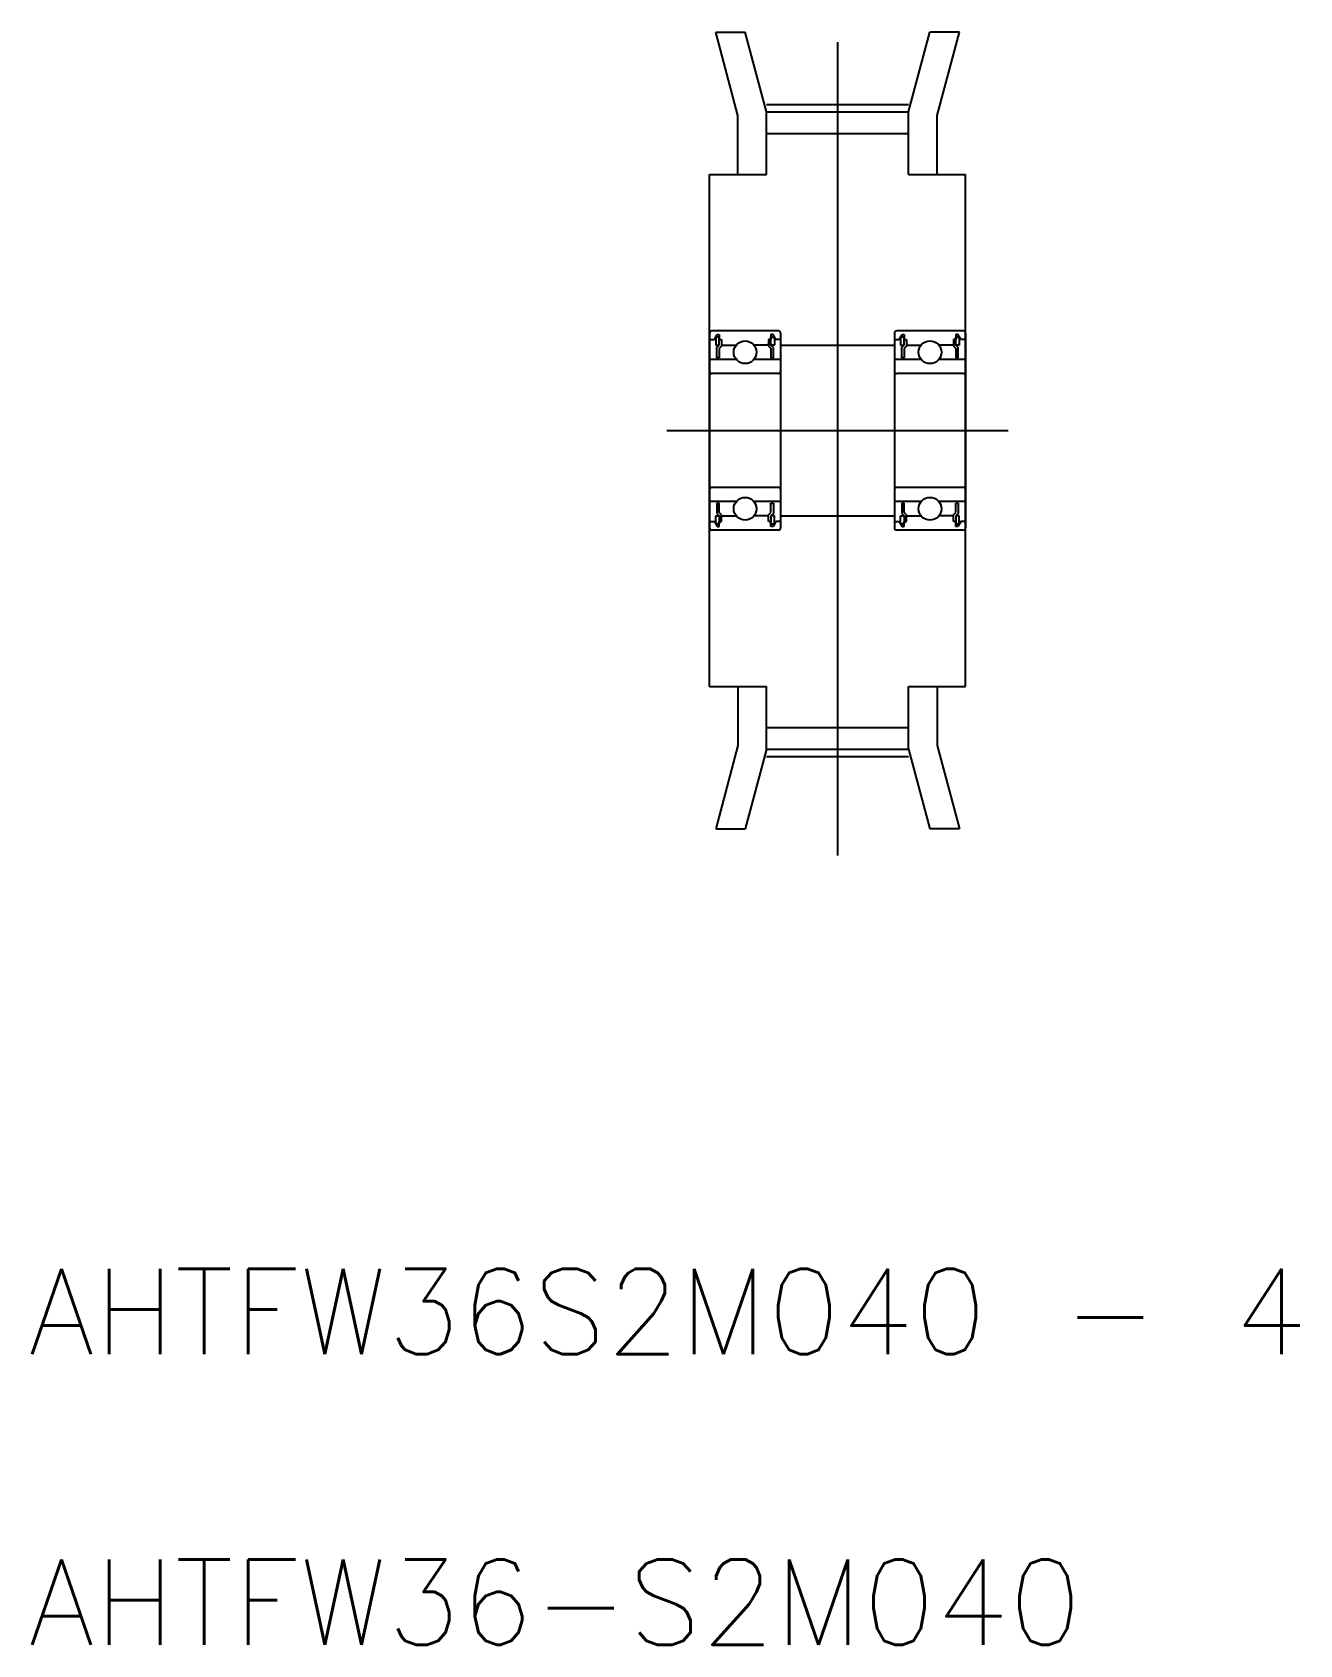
# Model space of a CAD drawing. Extents: x 22 to 66.5, y 0.3 to 57.
import ezdxf
from ezdxf.enums import TextEntityAlignment as Align

# ---------------------------------------------------------------- set-up
doc = ezdxf.new("R2010")
doc.units = 0
doc.linetypes.add('CENTER', pattern=[50.8, 31.75, -6.35, 6.35, -6.35])
doc.layers.get('0').update_dxf_attribs({"linetype": 'CONTINUOUS'})
doc.layers.add('CENTER', color=1, linetype='CONTINUOUS')
doc.styles.get("Standard").update_dxf_attribs({"font": 'txt.shx', "bigfont": 'bigfont.shx'})

msp = doc.modelspace()

# ---------------------------------------------------------------- linework, layer by layer
at = {"color": 7, "linetype": 'CONTINUOUS'}
for p, q in [((46.793, 54.074), (46.009, 57.001)), ((46.009, 57.001), (47.044, 57.001)), ((47.793, 54.206), (47.044, 57.001)), ((52.793, 54.206), (53.542, 57.001)), ((54.577, 57.001), (53.542, 57.001)), ((53.793, 54.074), (54.577, 57.001)), ((46.793, 52.001), (46.793, 54.074)), ((47.793, 54.206), (52.793, 54.206)), ((47.793, 52.001), (47.793, 54.206)), ((52.793, 52.001), (52.793, 54.206)), ((53.793, 52.001), (53.793, 54.074)), ((47.793, 53.446), (52.793, 53.446)), ((45.793, 34.001), (45.793, 52.001)), ((45.793, 52.001), (47.793, 52.001)), ((52.793, 52.001), (54.793, 52.001)), ((54.793, 34.001), (54.793, 52.001)), ((48.213, 46.501), (45.873, 46.501)), ((54.713, 46.501), (52.373, 46.501)), ((45.793, 46.421), (45.793, 39.581)), ((45.793, 46.201), (45.963, 46.201)), ((45.963, 46.201), (46.061, 46.371)), ((46.133, 46.286), (46.012, 46.286)), ((46.012, 46.286), (46.012, 46.001)), ((46.012, 46.001), (46.133, 46.001)), ((46.048, 45.916), (46.133, 46.001)), ((46.061, 46.371), (46.133, 46.371)), ((46.133, 46.371), (46.133, 46.201)), ((46.133, 46.001), (46.133, 46.286)), ((46.133, 46.201), (46.218, 46.201)), ((46.218, 45.966), (46.133, 45.881)), ((46.218, 46.201), (46.218, 45.966)), ((46.218, 46.031), (46.248, 46.001)), ((46.248, 46.001), (46.731, 46.001)), ((47.838, 46.001), (47.355, 46.001)), ((47.868, 46.031), (47.838, 46.001)), ((47.953, 46.201), (47.868, 46.201)), ((47.868, 46.201), (47.868, 45.966)), ((47.868, 45.966), (47.953, 45.881)), ((47.953, 46.371), (47.953, 46.201)), ((48.025, 46.371), (47.953, 46.371)), ((47.953, 46.001), (47.953, 46.286)), ((47.953, 46.286), (48.074, 46.286)), ((48.074, 46.001), (47.953, 46.001)), ((48.038, 45.916), (47.953, 46.001)), ((48.123, 46.201), (48.025, 46.371)), ((48.074, 46.286), (48.074, 46.001)), ((48.293, 46.201), (48.123, 46.201)), ((48.28, 46.465), (48.28, 46.465)), ((48.293, 46.421), (48.293, 39.581)), ((48.293, 46.001), (52.293, 46.001)), ((52.293, 46.421), (52.293, 39.581)), ((52.293, 46.201), (52.463, 46.201)), ((52.463, 46.201), (52.561, 46.371)), ((52.512, 46.286), (52.512, 46.001)), ((52.633, 46.286), (52.512, 46.286)), ((52.512, 46.001), (52.633, 46.001)), ((52.548, 45.916), (52.633, 46.001)), ((52.561, 46.371), (52.633, 46.371)), ((52.633, 46.371), (52.633, 46.201)), ((52.633, 46.001), (52.633, 46.286)), ((52.633, 46.201), (52.718, 46.201)), ((52.718, 45.966), (52.633, 45.881)), ((52.718, 46.201), (52.718, 45.966)), ((52.718, 46.031), (52.748, 46.001)), ((52.748, 46.001), (53.23, 46.001)), ((54.338, 46.001), (53.855, 46.001)), ((54.368, 46.031), (54.338, 46.001)), ((54.368, 46.201), (54.368, 45.966)), ((54.453, 46.201), (54.368, 46.201)), ((54.368, 45.966), (54.453, 45.881)), ((54.525, 46.371), (54.453, 46.371)), ((54.453, 46.371), (54.453, 46.201)), ((54.453, 46.286), (54.574, 46.286)), ((54.453, 46.001), (54.453, 46.286)), ((54.538, 45.916), (54.453, 46.001)), ((54.574, 46.001), (54.453, 46.001)), ((54.623, 46.201), (54.525, 46.371)), ((54.574, 46.286), (54.574, 46.001)), ((54.793, 46.201), (54.623, 46.201)), ((54.78, 46.465), (54.78, 46.465)), ((54.793, 46.421), (54.793, 39.581)), ((46.731, 45.501), (45.793, 45.501)), ((46.048, 45.551), (46.048, 45.916)), ((46.133, 45.551), (46.048, 45.551)), ((46.133, 45.881), (46.133, 45.551)), ((48.293, 45.501), (47.355, 45.501)), ((47.953, 45.881), (47.953, 45.551)), ((47.953, 45.551), (48.038, 45.551)), ((48.038, 45.551), (48.038, 45.916)), ((53.23, 45.501), (52.293, 45.501)), ((52.548, 45.551), (52.548, 45.916)), ((52.633, 45.551), (52.548, 45.551)), ((52.633, 45.881), (52.633, 45.551)), ((54.793, 45.501), (53.855, 45.501)), ((54.453, 45.881), (54.453, 45.551)), ((54.453, 45.551), (54.538, 45.551)), ((54.538, 45.551), (54.538, 45.916)), ((48.213, 45.001), (45.873, 45.001)), ((54.713, 45.001), (52.373, 45.001)), ((48.293, 44.711), (48.293, 44.711)), ((54.793, 44.711), (54.793, 44.711)), ((48.293, 43.001), (48.293, 43.001)), ((54.793, 43.001), (54.793, 43.001)), ((48.213, 41.001), (45.873, 41.001)), ((54.713, 41.001), (52.373, 41.001)), ((46.731, 40.501), (45.793, 40.501)), ((46.048, 40.451), (46.048, 40.086)), ((46.133, 40.451), (46.048, 40.451)), ((46.133, 40.121), (46.133, 40.451)), ((48.293, 40.501), (47.355, 40.501)), ((47.953, 40.121), (47.953, 40.451)), ((47.953, 40.451), (48.038, 40.451)), ((48.038, 40.451), (48.038, 40.086)), ((53.23, 40.501), (52.293, 40.501)), ((52.633, 40.451), (52.548, 40.451)), ((52.548, 40.451), (52.548, 40.086)), ((52.633, 40.121), (52.633, 40.451)), ((54.793, 40.501), (53.855, 40.501)), ((54.453, 40.451), (54.538, 40.451)), ((54.453, 40.121), (54.453, 40.451)), ((54.538, 40.451), (54.538, 40.086)), ((45.793, 39.801), (45.963, 39.801)), ((45.963, 39.801), (46.061, 39.631)), ((46.012, 40.001), (46.133, 40.001)), ((46.012, 39.716), (46.012, 40.001)), ((46.133, 39.716), (46.012, 39.716)), ((46.048, 40.086), (46.133, 40.001)), ((46.218, 40.036), (46.133, 40.121)), ((46.133, 40.001), (46.133, 39.716)), ((46.133, 39.631), (46.133, 39.801)), ((46.133, 39.801), (46.218, 39.801)), ((46.218, 39.801), (46.218, 40.036)), ((46.218, 39.971), (46.248, 40.001)), ((46.248, 40.001), (46.731, 40.001)), ((47.838, 40.001), (47.355, 40.001)), ((47.868, 39.971), (47.838, 40.001)), ((47.868, 40.036), (47.953, 40.121)), ((47.868, 39.801), (47.868, 40.036)), ((47.953, 39.801), (47.868, 39.801)), ((48.038, 40.086), (47.953, 40.001)), ((48.074, 40.001), (47.953, 40.001)), ((47.953, 40.001), (47.953, 39.716)), ((47.953, 39.631), (47.953, 39.801)), ((47.953, 39.716), (48.074, 39.716)), ((48.123, 39.801), (48.025, 39.631)), ((48.074, 39.716), (48.074, 40.001)), ((48.293, 39.801), (48.123, 39.801)), ((48.293, 40.001), (52.293, 40.001)), ((52.293, 39.801), (52.463, 39.801)), ((52.463, 39.801), (52.561, 39.631)), ((52.512, 39.716), (52.512, 40.001)), ((52.512, 40.001), (52.633, 40.001)), ((52.633, 39.716), (52.512, 39.716)), ((52.548, 40.086), (52.633, 40.001)), ((52.718, 40.036), (52.633, 40.121)), ((52.633, 40.001), (52.633, 39.716)), ((52.633, 39.801), (52.718, 39.801)), ((52.633, 39.631), (52.633, 39.801)), ((52.718, 39.801), (52.718, 40.036)), ((52.718, 39.971), (52.748, 40.001)), ((52.748, 40.001), (53.23, 40.001)), ((54.338, 40.001), (53.855, 40.001)), ((54.368, 39.971), (54.338, 40.001)), ((54.368, 40.036), (54.453, 40.121)), ((54.368, 39.801), (54.368, 40.036)), ((54.453, 39.801), (54.368, 39.801)), ((54.538, 40.086), (54.453, 40.001)), ((54.453, 40.001), (54.453, 39.716)), ((54.574, 40.001), (54.453, 40.001)), ((54.453, 39.631), (54.453, 39.801)), ((54.453, 39.716), (54.574, 39.716)), ((54.623, 39.801), (54.525, 39.631)), ((54.574, 39.716), (54.574, 40.001)), ((54.793, 39.801), (54.623, 39.801)), ((48.213, 39.501), (45.873, 39.501)), ((46.061, 39.631), (46.133, 39.631)), ((48.025, 39.631), (47.953, 39.631)), ((54.713, 39.501), (52.373, 39.501)), ((52.561, 39.631), (52.633, 39.631)), ((54.525, 39.631), (54.453, 39.631)), ((45.793, 34.001), (47.793, 34.001)), ((46.793, 34.001), (46.793, 31.927)), ((47.793, 31.796), (47.793, 34.001)), ((52.793, 34.001), (54.793, 34.001)), ((52.793, 31.796), (52.793, 34.001)), ((53.793, 34.001), (53.793, 31.927)), ((47.793, 32.556), (52.793, 32.556)), ((46.793, 31.927), (46.009, 29.001)), ((47.793, 31.796), (47.044, 29.001)), ((47.793, 31.796), (52.793, 31.796)), ((52.793, 31.796), (53.542, 29.001)), ((53.793, 31.927), (54.577, 29.001)), ((46.009, 29.001), (47.044, 29.001)), ((54.577, 29.001), (53.542, 29.001))]:
    msp.add_line(p, q, dxfattribs=at)
for centre in [(47.043, 45.751), (53.543, 45.751), (47.043, 40.251), (53.543, 40.251)]:
    msp.add_circle(centre, 0.4, dxfattribs=at)
for centre, start, end in [((45.873, 46.421), 90, 180), ((48.213, 46.421), 0, 90), ((52.373, 46.421), 90, 180), ((54.713, 46.421), 0, 90), ((45.873, 45.081), 180, 270), ((48.213, 45.081), 270, 0), ((52.373, 45.081), 180, 270), ((54.713, 45.081), 270, 0), ((45.873, 40.921), 90, 180), ((48.213, 40.921), 0, 90), ((52.373, 40.921), 90, 180), ((54.713, 40.921), 0, 90), ((45.873, 39.581), 180, 270), ((48.213, 39.581), 270, 0), ((52.373, 39.581), 180, 270), ((54.713, 39.581), 270, 0)]:
    msp.add_arc(centre, 0.08, start, end, dxfattribs=at)
at = {"layer": 'CENTER', "color": 1, "linetype": 'CENTER'}
for p, q in [((50.293, 56.656), (50.293, 28.058)), ((47.793, 54.461), (52.793, 54.461)), ((44.293, 43.001), (56.293, 43.001)), ((44.293, 43.001), (56.293, 43.001)), ((47.793, 31.541), (52.793, 31.541))]:
    msp.add_line(p, q, dxfattribs=at)

# ---------------------------------------------------------------- texts
at = {"color": 7, "linetype": 'CONTINUOUS'}
for s, p in [('AHTFW36S2M040 - 4', (21.852, 9.634)), ('AHTFW36-S2M040', (21.852, -0.586))]:
    msp.add_text(s, height=3, dxfattribs=at).set_placement(p, align=Align.BOTTOM_LEFT)

doc.saveas('drawing.dxf')
